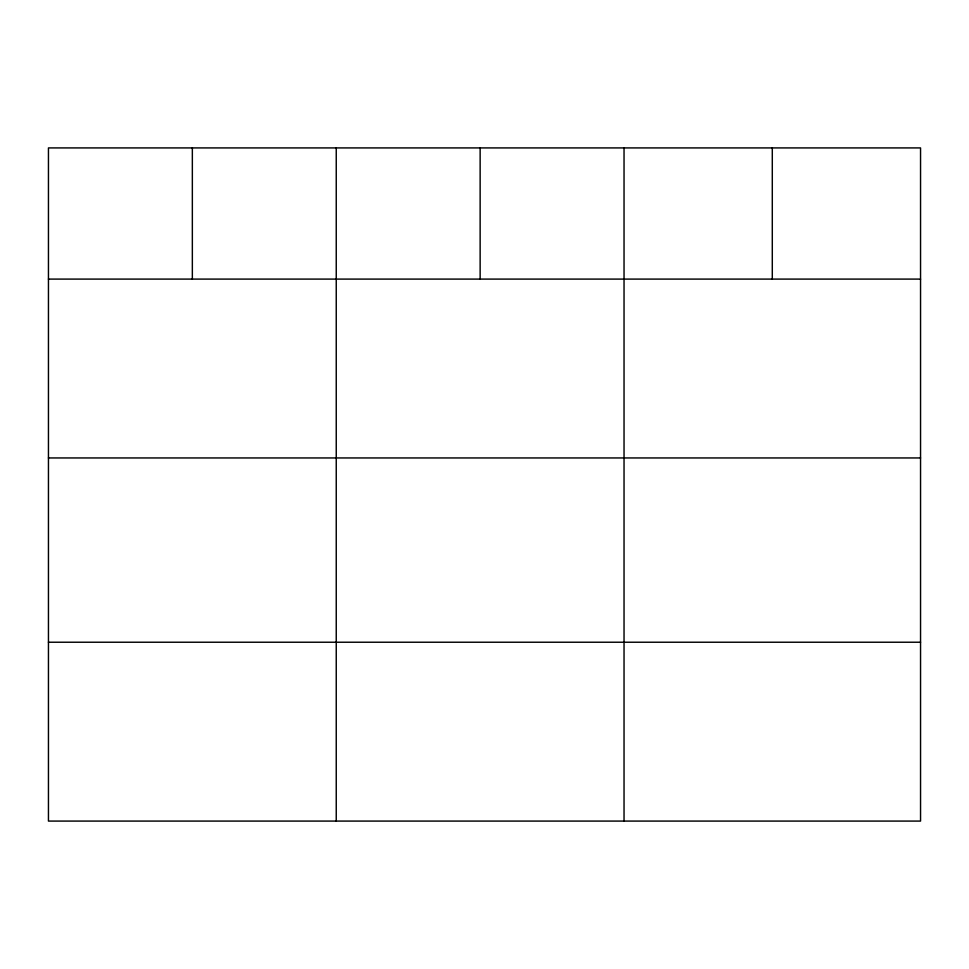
<?xml version="1.0" encoding="UTF-8"?>
<svg xmlns="http://www.w3.org/2000/svg" width="969" height="969" viewBox="0 0 969 969"><rect width="100%" height="100%" fill="white"/><g stroke="black" fill="none" stroke-linecap="round" stroke-linejoin="round"><path stroke-width="1.45" d="M920.55 279.096L920.55 821.082L48.45 821.082L48.45 147.918L920.55 147.918L920.55 279.096L48.45 279.096M48.45 457.949L920.55 457.949M48.45 642.229L920.55 642.229M772.293 147.918L772.293 279.096M624.036 147.918L624.036 821.082M480.139 147.918L480.139 279.096M336.243 147.918L336.243 821.082M192.346 147.918L192.346 279.096"/></g></svg>
